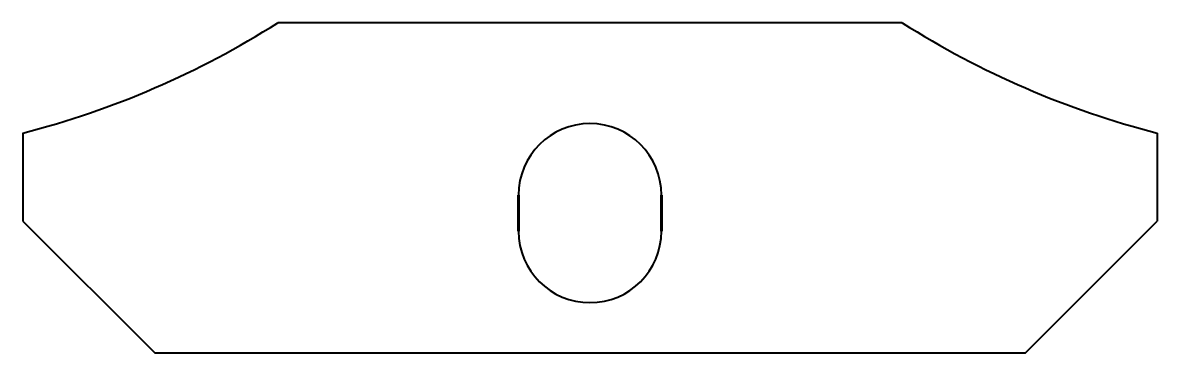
# Model space of a CAD drawing. Header units: millimetres. Extents: x 1040 to 1254, y 0 to 63.
import ezdxf

# ---------------------------------------------------------------- set-up
doc = ezdxf.new("R2010")
doc.units = ezdxf.units.MM
doc.linetypes.add('K5LT32768', pattern=[0])
doc.linetypes.add('K5LT_BASIC', pattern=[0])
doc.layers.add('Системный слой', color=7, linetype='Continuous')

msp = doc.modelspace()

# ---------------------------------------------------------------- linework, layer by layer
at = {"color": 7, "linetype": 'K5LT32768', "lineweight": 40}
for p, q in [((1118, 62.5), (1088.2, 62.5)), ((1131.19, 62.5), (1118, 62.5)), ((1163.19, 62.5), (1131.19, 62.5)), ((1176.39, 62.5), (1163.19, 62.5)), ((1206.19, 62.5), (1176.39, 62.5)), ((1040, 41.64), (1040, 25)), ((1254.39, 41.64), (1254.39, 25)), ((1040, 25), (1065, 0)), ((1229.39, 0), (1254.39, 25)), ((1118, 0), (1065, 0)), ((1131.19, 0), (1118, 0)), ((1163.19, 0), (1131.19, 0)), ((1176.39, 0), (1163.19, 0)), ((1229.39, 0), (1176.39, 0))]:
    msp.add_line(p, q, dxfattribs=at)
for centre, radius, start, end in [((999, 202.5), 166, 284.2993, 302.5019), ((1295.39, 202.5), 166, 237.4981, 255.7007), ((1147.19, 29.92), 13.5, 0, 180), ((1147.19, 23.08), 13.5, 180, 0)]:
    msp.add_arc(centre, radius, start, end, dxfattribs=at)
at = {"layer": 'Системный слой', "color": 150, "linetype": 'K5LT_BASIC', "lineweight": 60}
for p, q in [((1133.69, 29.92), (1133.69, 23.08)), ((1160.69, 29.92), (1160.69, 23.08))]:
    msp.add_line(p, q, dxfattribs=at)

doc.saveas('drawing.dxf')
